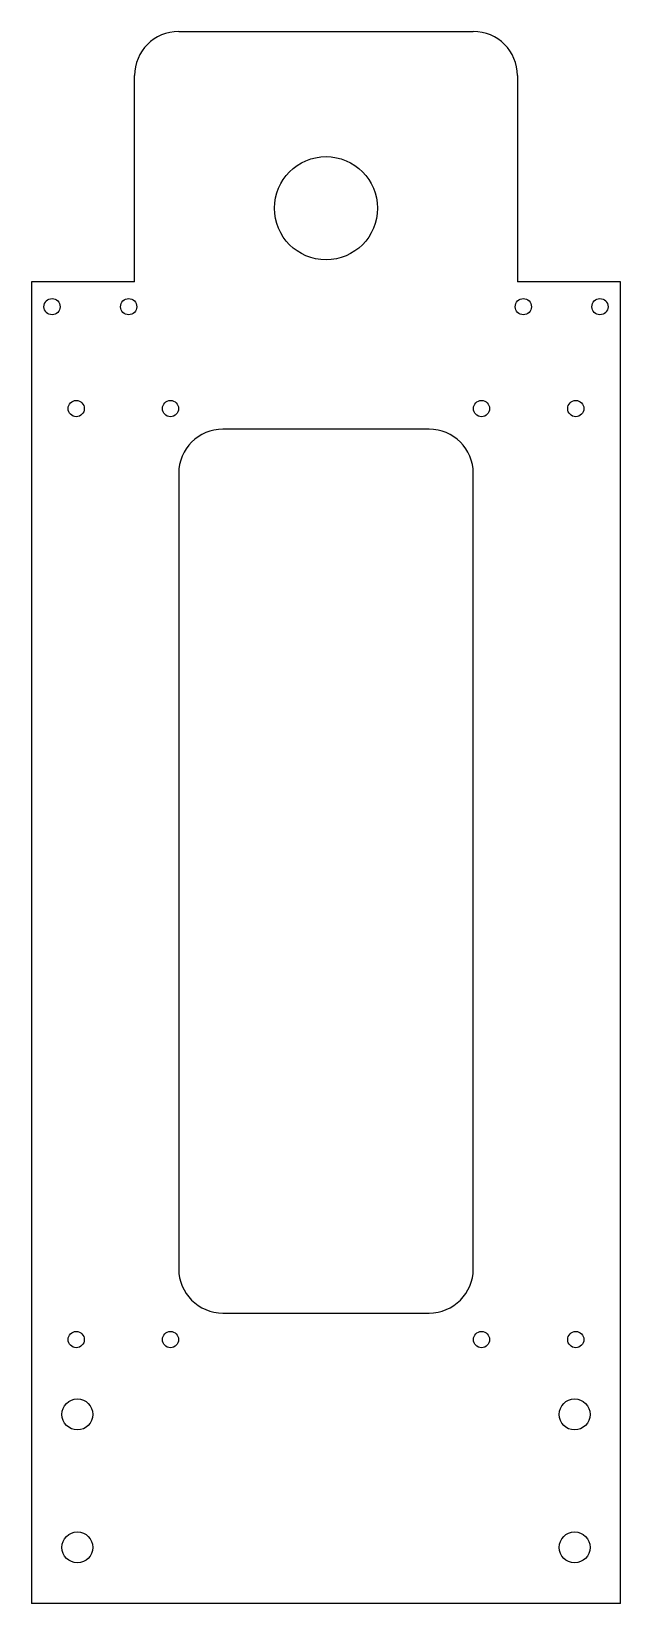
# Model space of a CAD drawing. Header units: millimetres. Extents: x -100 to 100, y -249 to 285.
import ezdxf

# ---------------------------------------------------------------- set-up
doc = ezdxf.new("R2010")
doc.units = ezdxf.units.MM

msp = doc.modelspace()

# ---------------------------------------------------------------- linework, layer by layer
at = {"color": 7, "linetype": 'Continuous', "lineweight": 25}
for p, q in [((-50, 285), (50, 285)), ((-65, 200), (-65, 270)), ((65, 270), (65, 200)), ((-100, 200), (-100, -248.59)), ((-65, 200), (-100, 200)), ((100, 200), (65, 200)), ((100, -248.59), (100, 200)), ((35, 150), (-35, 150)), ((-50, 135), (-50, -135)), ((50, -135), (50, 135)), ((-35, -150), (35, -150)), ((100, -248.59), (-100, -248.59))]:
    msp.add_line(p, q, dxfattribs=at)
for centre, radius in [((0, 225), 17.5), ((-93, 191.57), 2.75), ((-67, 191.57), 2.75), ((67, 191.57), 2.75), ((93, 191.57), 2.75), ((-84.795, 157), 2.75), ((-52.795, 157), 2.75), ((52.795, 157), 2.75), ((84.795, 157), 2.75), ((-84.795, -159), 2.75), ((-52.795, -159), 2.75), ((52.795, -159), 2.75), ((84.795, -159), 2.75), ((-84.3975, -184.395), 5.25), ((84.3975, -184.395), 5.25), ((-84.3975, -229.53), 5.25), ((84.3975, -229.53), 5.25)]:
    msp.add_circle(centre, radius, dxfattribs=at)
for centre, start, end in [((-50, 270), 90, 180), ((50, 270), 0, 90), ((-35, 135), 90, 180), ((35, 135), 0, 90), ((-35, -135), 180, 270), ((35, -135), 270, 0)]:
    msp.add_arc(centre, 15, start, end, dxfattribs=at)

doc.saveas('drawing.dxf')
